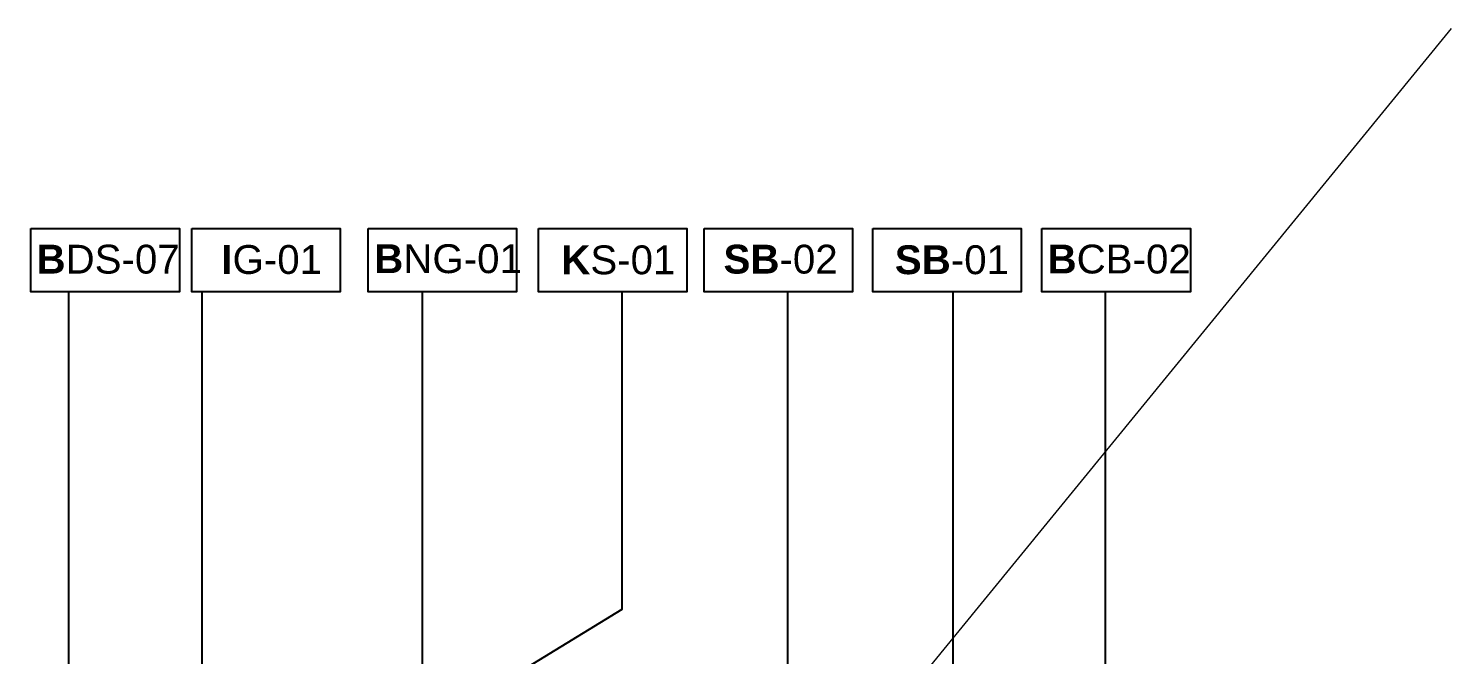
# Model space of a CAD drawing. Header units: metres. Extents: x -325 to 301, y -147 to 149.
# Drawn here: x 60.022 to 61.873, y 17.537 to 18.351 of the extents above; entities that cross this region are included whole.
import ezdxf

# ---------------------------------------------------------------- set-up
doc = ezdxf.new("R2010")
doc.units = ezdxf.units.M
doc.layers.add('0-TX-1_25', color=7, linetype='Continuous', true_color=0x3f4f7f)
doc.layers.add('1-CM', color=7, linetype='Continuous', lineweight=0)
doc.layers.add('A-KEYPLAN_HATCH', color=7, linetype='Continuous')
doc.layers.add('A_TEXT_2', color=7, linetype='Continuous')
doc.styles.get("Standard").update_dxf_attribs({"font": 'arial.ttf'})

# ---------------------------------------------------------------- blocks, each defined once
blk = doc.blocks.new('hatch keyplan 2')
at = {"layer": 'A-KEYPLAN_HATCH'}
blk.add_lwpolyline([(0, 0.00548), (0.01287, 0.00548), (0.01287, 0), (0, 0)], close=True, dxfattribs=at)
blk = doc.blocks.new('hatch keyplan')
at = {"layer": 'A-KEYPLAN_HATCH'}
blk.add_blockref('hatch keyplan 2', (1.43058, 0.85215), dxfattribs=at)
blk = doc.blocks.new('IG01')
at = {"layer": 'A-KEYPLAN_HATCH', "xscale": 10, "yscale": 10, "zscale": 10}
blk.add_blockref('hatch keyplan', (-14.3058, -8.5215), dxfattribs=at)
at = {"layer": 'A_TEXT_2', "insert": (-0.008, 0.0405), "char_height": 0.025, "attachment_point": 1}
blk.add_mtext_dynamic_manual_height_columns('\\pi0.03354;{\\fArial|b1|i0|c0|p34;I}G-01', width=0.145619, gutter_width=0.15, heights=[0], dxfattribs=at)
blk = doc.blocks.new('B-CB02')
at = {"layer": 'A-KEYPLAN_HATCH'}
blk.add_blockref('hatch keyplan', (-1.43058, -0.85215), dxfattribs=at)
at = {"layer": 'A_TEXT_2', "insert": (-0.0008, 0.00409), "char_height": 0.0025, "attachment_point": 1}
blk.add_mtext_dynamic_manual_height_columns('\\pi0.00129;{\\fArial|b1|i0|c0|p34;B}CB-02', width=0.0145619, gutter_width=0.015, heights=[0], dxfattribs=at)
blk = doc.blocks.new('SB-02')
at = {"layer": 'A-KEYPLAN_HATCH'}
blk.add_blockref('hatch keyplan', (-1.43058, -0.85215), dxfattribs=at)
at = {"layer": 'A_TEXT_2', "insert": (-0.0008, 0.00408), "char_height": 0.0025, "attachment_point": 1}
blk.add_mtext_dynamic_manual_height_columns('\\pi0.00249;{\\fArial|b1|i0|c0|p34;SB}-02', width=0.0145619, gutter_width=0.015, heights=[0], dxfattribs=at)
blk = doc.blocks.new('B-NS01')
at = {"layer": 'A-KEYPLAN_HATCH'}
blk.add_blockref('hatch keyplan', (-1.43058, -0.85215), dxfattribs=at)
at = {"layer": 'A_TEXT_2', "insert": (-0.0008, 0.00412), "char_height": 0.0025, "attachment_point": 1}
blk.add_mtext_dynamic_manual_height_columns('\\pi0.00133;{\\fArial|b1|i0|c0|p34;B}NG-01', width=0.0145619, gutter_width=0.015, heights=[0], dxfattribs=at)
blk = doc.blocks.new('SB-01')
at = {"layer": 'A-KEYPLAN_HATCH'}
blk.add_blockref('hatch keyplan', (-1.43058, -0.85215), dxfattribs=at)
at = {"layer": 'A_TEXT_2', "insert": (-0.0008, 0.00403), "char_height": 0.0025, "attachment_point": 1}
blk.add_mtext_dynamic_manual_height_columns('\\pi0.00271;{\\fArial|b1|i0|c0|p34;SB}-01', width=0.0145619, gutter_width=0.015, heights=[0], dxfattribs=at)
blk = doc.blocks.new('K05')
at = {"layer": 'A-KEYPLAN_HATCH'}
blk.add_blockref('hatch keyplan', (-1.43058, -0.85215), dxfattribs=at)
at = {"layer": 'A_TEXT_2', "insert": (-0.0008, 0.00402), "char_height": 0.0025, "attachment_point": 1}
blk.add_mtext_dynamic_manual_height_columns('\\pi0.00278;{\\fArial|b1|i0|c0|p34;K}S-01', width=0.0145619, gutter_width=0.015, heights=[0], dxfattribs=at)
blk = doc.blocks.new('B-DS07')
at = {"layer": 'A-KEYPLAN_HATCH'}
blk.add_blockref('hatch keyplan', (-1.43058, -0.85215), dxfattribs=at)
at = {"layer": 'A_TEXT_2', "insert": (-0.0008, 0.00408), "char_height": 0.0025, "attachment_point": 1}
blk.add_mtext_dynamic_manual_height_columns('\\pi0.00128;{\\fArial|b1|i0|c0|p34;B}DS-07', width=0.0145619, gutter_width=0.015, heights=[0], dxfattribs=at)

msp = doc.modelspace()

# ---------------------------------------------------------------- linework, layer by layer
at = {"layer": '0-TX-1_25'}
for points in [[(60.0745, 15.4783), (60.0745, 18.0085)], [(60.2477, 15.5643), (60.2477, 18.0085)], [(60.5343, 17.3504), (60.5343, 18.0085)], [(60.5849, 17.4682), (60.7939, 17.596), (60.7939, 18.0085)], [(61.0094, 16.8398), (61.0094, 18.0085)], [(61.2243, 17.0786), (61.2243, 18.0085)], [(61.4225, 17.2575), (61.4225, 18.0085)]]:
    msp.add_lwpolyline(points, dxfattribs=at)
at = {"layer": '1-CM', "color": 244, "true_color": 0x991b1e}
msp.add_lwpolyline([(58.2476, 13.9174), (61.8726, 18.3509)], dxfattribs=at)

# ---------------------------------------------------------------- block references
at = {"xscale": 14.99999999999007, "yscale": 14.99999999999007, "zscale": 14.99999999999007}
msp.add_blockref('K05', (60.685, 18.0085), dxfattribs=at)
at = {"layer": '0-TX-1_25', "xscale": 15, "yscale": 15, "zscale": 15}
for name, p in [('B-DS07', (60.025, 18.0085)), ('B-NS01', (60.4635, 18.0085)), ('SB-02', (60.9004, 18.0085)), ('SB-01', (61.1199, 18.0085)), ('B-CB02', (61.3398, 18.0085))]:
    msp.add_blockref(name, p, dxfattribs=at)
at = {"layer": '1-CM', "xscale": 1.5, "yscale": 1.5, "zscale": 1.5}
msp.add_blockref('IG01', (60.2343, 18.0085), dxfattribs=at)

doc.saveas('drawing.dxf')
